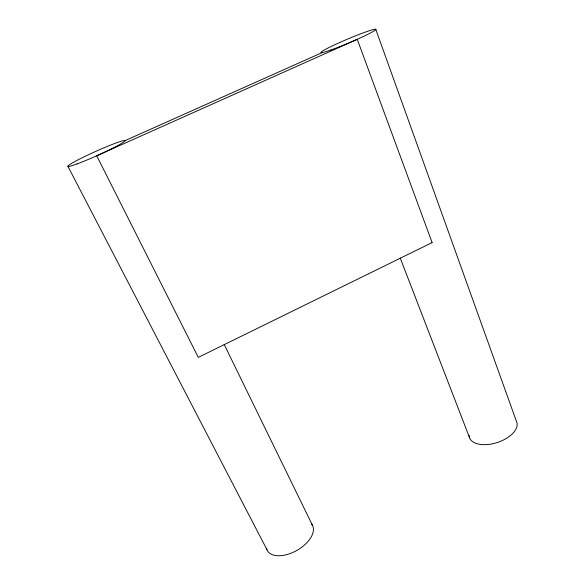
<?xml version="1.0" encoding="UTF-8"?>
<svg xmlns="http://www.w3.org/2000/svg" width="585" height="585" viewBox="0 0 585 585"><rect width="100%" height="100%" fill="white"/><g stroke="black" fill="none" stroke-linecap="round" stroke-linejoin="round"><path stroke-width="0.88" d="M124.773 140.758L322.072 52.621M67.845 166.191L266.935 549.637M224.194 344.47L312.514 525.418M400.206 258L469.616 437.894M375.738 29.25L516.358 421.149A24.87 13.316 -17.9 0 1 496.336 442.823A24.87 13.316 -17.9 0 1 469.119 435.328M311.71 524.16A25.842 14.332 -29.7 0 1 295.739 551.048A25.842 14.332 -29.7 0 1 266.519 548.167M432.11 242.592L198.286 357.377L96.715 155.8L357.252 39.297L432.11 242.592M77.088 163.917A31.202 2.208 -24.2 0 0 124.13 141.672A31.202 2.208 -24.2 0 0 87.735 155.076A31.202 2.208 -24.2 0 0 77.088 163.917M330.869 49.988A29.806 2.018 -22.9 0 0 375.475 29.937A29.806 2.018 -22.9 0 0 338.832 42.902A29.806 2.018 -22.9 0 0 330.869 49.988"/></g></svg>
